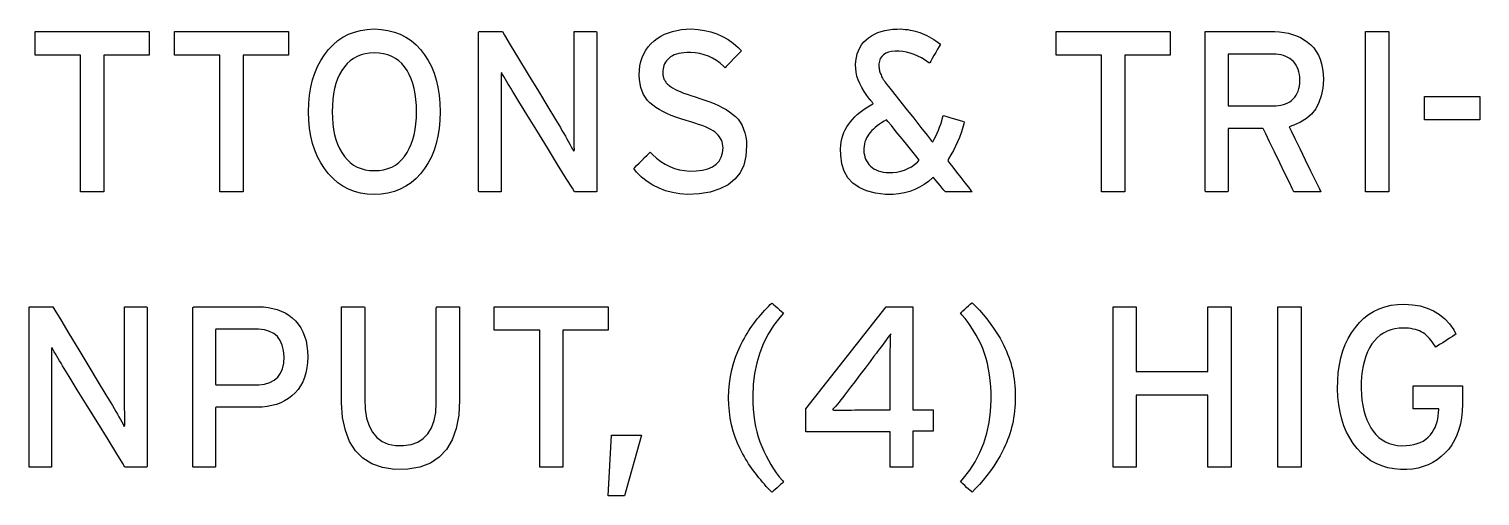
# Model space of a CAD drawing. Extents: x 1 to 47.7, y 0.2 to 35.
# Drawn here: x 5.195 to 7.567, y 23.553 to 24.317 of the extents above; entities that cross this region are included whole.
import ezdxf

# ---------------------------------------------------------------- set-up
doc = ezdxf.new("R2010")
doc.units = 0
doc.header["$MEASUREMENT"] = 0
doc.layers.add('8_0_____DWG', color=7, linetype='CONTINUOUS')

msp = doc.modelspace()

# ---------------------------------------------------------------- linework, layer by layer
at = {"layer": '8_0_____DWG'}
for points in [[(5.3177, 24.2739), (5.3177, 24.05), (5.2797, 24.05), (5.2797, 24.2739), (5.2055, 24.2739), (5.2055, 24.3124), (5.392, 24.3124), (5.392, 24.2739), (5.3177, 24.2739)], [(5.5453, 24.2739), (5.5453, 24.05), (5.5073, 24.05), (5.5073, 24.2739), (5.4331, 24.2739), (5.4331, 24.3124), (5.6196, 24.3124), (5.6196, 24.2739), (5.5453, 24.2739)], [(6.9864, 24.2739), (6.9864, 24.05), (6.9483, 24.05), (6.9483, 24.2739), (6.8742, 24.2739), (6.8742, 24.3124), (7.0606, 24.3124), (7.0606, 24.2739), (6.9864, 24.2739)], [(7.3797, 24.05), (7.3797, 24.3124), (7.4178, 24.3124), (7.4178, 24.05), (7.3797, 24.05)], [(7.4762, 24.1681), (7.4762, 24.2061), (7.567, 24.2061), (7.567, 24.1681), (7.4762, 24.1681)], [(6.0681, 23.8239), (6.0681, 23.6), (6.0301, 23.6), (6.0301, 23.8239), (5.9559, 23.8239), (5.9559, 23.8624), (6.1423, 23.8624), (6.1423, 23.8239), (6.0681, 23.8239)], [(6.6398, 23.659), (6.6398, 23.6), (6.6028, 23.6), (6.6028, 23.6577), (6.4652, 23.6577), (6.4652, 23.6952), (6.5962, 23.8624), (6.6398, 23.8624), (6.6398, 23.6935), (6.6734, 23.6935), (6.6734, 23.659), (6.6398, 23.659)], [(7.1223, 23.6), (7.1223, 23.7177), (7.0052, 23.7177), (7.0052, 23.6), (6.9672, 23.6), (6.9672, 23.8624), (7.0052, 23.8624), (7.0052, 23.7562), (7.1223, 23.7562), (7.1223, 23.8624), (7.1603, 23.8624), (7.1603, 23.6), (7.1223, 23.6)], [(7.2365, 23.6), (7.2365, 23.8624), (7.2746, 23.8624), (7.2746, 23.6), (7.2365, 23.6)], [(6.1686, 23.5528), (6.1421, 23.5528), (6.1476, 23.652), (6.1968, 23.652), (6.1686, 23.5528)]]:
    msp.add_lwpolyline(points, dxfattribs=at)
for points in [[(5.8676, 24.1813), (5.8671, 24.1673), (5.8659, 24.154), (5.8639, 24.1414), (5.8611, 24.1294), (5.8575, 24.1182), (5.8532, 24.1076), (5.848, 24.0977), (5.8421, 24.0884), (5.8354, 24.0798), (5.828, 24.072), (5.82, 24.0652), (5.8115, 24.0595), (5.8023, 24.0547), (5.7926, 24.051), (5.7822, 24.0482), (5.7713, 24.0465), (5.7598, 24.0458), (5.7484, 24.0465), (5.7375, 24.0482), (5.7273, 24.051), (5.7177, 24.0547), (5.7086, 24.0595), (5.7002, 24.0652), (5.6924, 24.072), (5.6851, 24.0798), (5.6784, 24.0884), (5.6724, 24.0977), (5.6671, 24.1076), (5.6627, 24.1182), (5.659, 24.1294), (5.6561, 24.1414), (5.6541, 24.154), (5.6528, 24.1673), (5.6523, 24.1813), (5.6528, 24.1952), (5.6541, 24.2086), (5.6561, 24.2212), (5.659, 24.2332), (5.6627, 24.2445), (5.6671, 24.2552), (5.6724, 24.2652), (5.6784, 24.2746), (5.6851, 24.2832), (5.6924, 24.2909), (5.7002, 24.2976), (5.7086, 24.3032), (5.7177, 24.3079), (5.7273, 24.3116), (5.7375, 24.3142), (5.7484, 24.3159), (5.7598, 24.3166), (5.7713, 24.3159), (5.7822, 24.3142), (5.7926, 24.3116), (5.8023, 24.3079), (5.8115, 24.3032), (5.82, 24.2976), (5.828, 24.2909), (5.8354, 24.2832), (5.8421, 24.2746), (5.848, 24.2652), (5.8532, 24.2552), (5.8575, 24.2445), (5.8611, 24.2332), (5.8639, 24.2212), (5.8659, 24.2086), (5.8671, 24.1952)], [(6.0872, 24.05), (6.0835, 24.056), (6.0736, 24.072), (6.0594, 24.0951), (6.0427, 24.1222), (6.0254, 24.1503), (6.0092, 24.1766), (5.9961, 24.198), (5.9878, 24.2114), (5.9851, 24.2158), (5.9827, 24.2199), (5.9803, 24.2239), (5.978, 24.2277), (5.9758, 24.2315), (5.9736, 24.2352), (5.9715, 24.2387), (5.9696, 24.2421), (5.9676, 24.2454), (5.9669, 24.2433), (5.9669, 24.237), (5.9669, 24.2304), (5.9669, 24.2237), (5.967, 24.2168), (5.967, 24.2097), (5.9671, 24.2024), (5.9671, 24.1949), (5.9672, 24.1871), (5.9672, 24.1823), (5.9672, 24.1701), (5.9672, 24.1517), (5.9672, 24.1297), (5.9672, 24.1063), (5.9672, 24.0843), (5.9672, 24.0659), (5.9672, 24.0537), (5.9672, 24.05), (5.9655, 24.05), (5.9616, 24.05), (5.9563, 24.05), (5.9501, 24.05), (5.9438, 24.05), (5.938, 24.05), (5.9334, 24.05), (5.9307, 24.05), (5.9303, 24.0518), (5.9303, 24.0688), (5.9303, 24.0998), (5.9303, 24.1399), (5.9303, 24.1844), (5.9303, 24.2286), (5.9303, 24.2677), (5.9303, 24.2969), (5.9303, 24.3116), (5.931, 24.3124), (5.9342, 24.3124), (5.9392, 24.3124), (5.9454, 24.3124), (5.9521, 24.3124), (5.9585, 24.3124), (5.9639, 24.3124), (5.9677, 24.3124), (5.9691, 24.3124), (5.9726, 24.3065), (5.982, 24.2909), (5.9956, 24.2685), (6.0115, 24.2421), (6.028, 24.2147), (6.0434, 24.1892), (6.056, 24.1684), (6.0639, 24.1553), (6.0665, 24.1508), (6.0694, 24.1459), (6.0721, 24.1412), (6.0747, 24.1367), (6.0772, 24.1323), (6.0796, 24.1281), (6.0818, 24.1241), (6.084, 24.1202), (6.086, 24.1165), (6.0868, 24.1187), (6.0867, 24.1252), (6.0866, 24.1318), (6.0866, 24.1387), (6.0865, 24.1458), (6.0865, 24.153), (6.0865, 24.1604), (6.0865, 24.168), (6.0865, 24.1758), (6.0865, 24.1806), (6.0865, 24.1928), (6.0865, 24.2111), (6.0865, 24.2331), (6.0865, 24.2563), (6.0865, 24.2782), (6.0865, 24.2965), (6.0865, 24.3087), (6.0865, 24.3124), (6.0882, 24.3124), (6.0921, 24.3124), (6.0974, 24.3124), (6.1036, 24.3124), (6.1099, 24.3124), (6.1157, 24.3124), (6.1202, 24.3124), (6.123, 24.3124), (6.1234, 24.3105), (6.1234, 24.2935), (6.1234, 24.2626), (6.1234, 24.2225), (6.1234, 24.178), (6.1234, 24.1338), (6.1234, 24.0947), (6.1234, 24.0654), (6.1234, 24.0508), (6.1227, 24.05), (6.1198, 24.05), (6.1151, 24.05), (6.1093, 24.05), (6.1031, 24.05), (6.0971, 24.05), (6.092, 24.05), (6.0885, 24.05)], [(6.3682, 24.1253), (6.3671, 24.1088), (6.3636, 24.0941), (6.3576, 24.0814), (6.3492, 24.0707), (6.3382, 24.0618), (6.3248, 24.0549), (6.309, 24.0499), (6.2907, 24.0468), (6.2716, 24.0458), (6.2591, 24.0468), (6.2472, 24.0489), (6.2359, 24.0519), (6.2252, 24.056), (6.2151, 24.0611), (6.2056, 24.0672), (6.1967, 24.0744), (6.1884, 24.0826), (6.1838, 24.0883), (6.1854, 24.09), (6.1885, 24.0931), (6.1926, 24.0971), (6.1972, 24.1017), (6.2017, 24.1062), (6.2059, 24.1103), (6.209, 24.1135), (6.2107, 24.1152), (6.2146, 24.1115), (6.2213, 24.1054), (6.2282, 24.1), (6.2353, 24.0954), (6.2428, 24.0916), (6.2504, 24.0886), (6.2584, 24.0864), (6.2666, 24.0849), (6.275, 24.0842), (6.2858, 24.0845), (6.2961, 24.0857), (6.305, 24.088), (6.3125, 24.0912), (6.3187, 24.0954), (6.3235, 24.1006), (6.3269, 24.1068), (6.329, 24.1139), (6.3298, 24.1221), (6.3296, 24.1257), (6.3292, 24.1289), (6.3284, 24.132), (6.3273, 24.1349), (6.3259, 24.1377), (6.3241, 24.1404), (6.3221, 24.1429), (6.3197, 24.1453), (6.3169, 24.1476), (6.3136, 24.1498), (6.3099, 24.152), (6.3056, 24.1542), (6.3009, 24.1564), (6.2956, 24.1585), (6.2899, 24.1606), (6.2837, 24.1627), (6.277, 24.1648), (6.2693, 24.167), (6.2607, 24.1696), (6.2526, 24.1724), (6.245, 24.1753), (6.2379, 24.1784), (6.2314, 24.1816), (6.2254, 24.1849), (6.2199, 24.1884), (6.2149, 24.192), (6.2104, 24.1957), (6.2064, 24.1998), (6.2029, 24.2043), (6.2, 24.2093), (6.1975, 24.2148), (6.1956, 24.2207), (6.1942, 24.2271), (6.1933, 24.234), (6.1929, 24.2413), (6.193, 24.249), (6.1939, 24.2563), (6.1953, 24.2633), (6.1974, 24.2699), (6.2001, 24.2761), (6.2034, 24.2819), (6.2073, 24.2874), (6.2118, 24.2924), (6.217, 24.2971), (6.2224, 24.3012), (6.2281, 24.3048), (6.2342, 24.3079), (6.2406, 24.3105), (6.2473, 24.3127), (6.2544, 24.3143), (6.2617, 24.3156), (6.2694, 24.3163), (6.2778, 24.3166), (6.289, 24.316), (6.2997, 24.3144), (6.3099, 24.312), (6.3197, 24.3087), (6.3291, 24.3045), (6.338, 24.2994), (6.3465, 24.2934), (6.3545, 24.2865), (6.3598, 24.2809), (6.3583, 24.2794), (6.3554, 24.2763), (6.3514, 24.2722), (6.3469, 24.2676), (6.3424, 24.2629), (6.3383, 24.2586), (6.3351, 24.2552), (6.3332, 24.2533), (6.3304, 24.2557), (6.3249, 24.2607), (6.319, 24.2652), (6.3128, 24.2689), (6.3062, 24.2721), (6.2992, 24.2745), (6.292, 24.2764), (6.2844, 24.2776), (6.2764, 24.2781), (6.2704, 24.278), (6.2657, 24.2777), (6.2613, 24.2771), (6.2573, 24.2763), (6.2535, 24.2753), (6.2501, 24.2741), (6.247, 24.2726), (6.2442, 24.271), (6.2417, 24.2691), (6.2395, 24.2669), (6.2375, 24.2646), (6.2359, 24.2622), (6.2344, 24.2597), (6.2333, 24.2571), (6.2324, 24.2543), (6.2317, 24.2514), (6.2314, 24.2484), (6.2312, 24.2454), (6.2313, 24.2439), (6.2314, 24.2424), (6.2315, 24.241), (6.2318, 24.2396), (6.2321, 24.2383), (6.2324, 24.237), (6.2328, 24.2358), (6.2333, 24.2346), (6.2339, 24.2335), (6.2345, 24.2322), (6.2353, 24.231), (6.2361, 24.2298), (6.2371, 24.2286), (6.2381, 24.2274), (6.2393, 24.2262), (6.2406, 24.2251), (6.2419, 24.2239), (6.244, 24.2224), (6.2472, 24.2203), (6.2509, 24.2183), (6.2552, 24.2162), (6.2599, 24.2141), (6.2652, 24.2119), (6.271, 24.2098), (6.2772, 24.2076), (6.284, 24.2054), (6.292, 24.203), (6.3002, 24.2003), (6.308, 24.1975), (6.3153, 24.1945), (6.3222, 24.1914), (6.3286, 24.1881), (6.3347, 24.1847), (6.3403, 24.1811), (6.3454, 24.1774), (6.3502, 24.1734), (6.3543, 24.169), (6.3579, 24.1641), (6.361, 24.1588), (6.3635, 24.153), (6.3655, 24.1468), (6.367, 24.1401), (6.3679, 24.1329)], [(6.6933, 24.05), (6.6926, 24.0508), (6.6907, 24.0531), (6.688, 24.0565), (6.6847, 24.0604), (6.6814, 24.0645), (6.6782, 24.0683), (6.6756, 24.0715), (6.6739, 24.0736), (6.6722, 24.0731), (6.6655, 24.0673), (6.6585, 24.0622), (6.651, 24.0578), (6.6431, 24.0541), (6.6349, 24.051), (6.6263, 24.0487), (6.6173, 24.047), (6.6079, 24.046), (6.5953, 24.0461), (6.5789, 24.048), (6.5645, 24.0517), (6.5523, 24.0571), (6.5421, 24.0643), (6.534, 24.0731), (6.5279, 24.0838), (6.5239, 24.0961), (6.5221, 24.1102), (6.5219, 24.1204), (6.5223, 24.1262), (6.523, 24.1318), (6.5241, 24.1371), (6.5256, 24.1423), (6.5273, 24.1472), (6.5295, 24.1519), (6.532, 24.1563), (6.5349, 24.1606), (6.538, 24.1647), (6.5414, 24.1688), (6.5452, 24.1727), (6.5493, 24.1766), (6.5537, 24.1803), (6.5585, 24.184), (6.5636, 24.1875), (6.569, 24.191), (6.5748, 24.1943), (6.5752, 24.1948), (6.5747, 24.1954), (6.5741, 24.1962), (6.5733, 24.1971), (6.5725, 24.1982), (6.5717, 24.1991), (6.5711, 24.1999), (6.5706, 24.2005), (6.57, 24.2013), (6.5648, 24.2079), (6.5603, 24.2144), (6.5564, 24.2208), (6.5532, 24.2272), (6.5506, 24.2335), (6.5486, 24.2397), (6.5473, 24.2458), (6.5466, 24.2518), (6.5465, 24.2579), (6.5469, 24.2642), (6.5478, 24.2702), (6.5491, 24.2758), (6.551, 24.2811), (6.5534, 24.286), (6.5563, 24.2906), (6.5596, 24.2949), (6.5635, 24.2988), (6.5678, 24.3024), (6.5724, 24.3055), (6.5773, 24.3082), (6.5826, 24.3106), (6.5883, 24.3125), (6.5943, 24.3141), (6.6006, 24.3153), (6.6073, 24.3161), (6.6143, 24.3165), (6.6196, 24.3166), (6.6237, 24.3164), (6.6277, 24.316), (6.6318, 24.3156), (6.6357, 24.3149), (6.6397, 24.3141), (6.6436, 24.3132), (6.6474, 24.3121), (6.6512, 24.3108), (6.6551, 24.3093), (6.6589, 24.3077), (6.6627, 24.3059), (6.6665, 24.3039), (6.6703, 24.3018), (6.6741, 24.2996), (6.6778, 24.2972), (6.6816, 24.2946), (6.6853, 24.2919), (6.6847, 24.2908), (6.683, 24.2878), (6.6805, 24.2835), (6.6776, 24.2784), (6.6746, 24.2731), (6.6718, 24.2681), (6.6695, 24.264), (6.668, 24.2613), (6.6664, 24.2613), (6.6603, 24.2656), (6.6542, 24.2693), (6.6481, 24.2724), (6.642, 24.275), (6.6359, 24.2771), (6.6298, 24.2787), (6.6237, 24.2798), (6.6176, 24.2803), (6.6114, 24.2803), (6.6054, 24.2797), (6.6002, 24.2785), (6.5958, 24.2768), (6.5921, 24.2745), (6.5891, 24.2716), (6.5869, 24.2681), (6.5854, 24.264), (6.5847, 24.2594), (6.5846, 24.2561), (6.5847, 24.2545), (6.5849, 24.2528), (6.5851, 24.2511), (6.5854, 24.2495), (6.5858, 24.2478), (6.5862, 24.2462), (6.5867, 24.2446), (6.5873, 24.243), (6.588, 24.2414), (6.5887, 24.2397), (6.5896, 24.2379), (6.5906, 24.2361), (6.5918, 24.2341), (6.593, 24.2321), (6.5944, 24.2301), (6.596, 24.2279), (6.5976, 24.2257), (6.6, 24.2227), (6.6067, 24.2142), (6.6168, 24.2016), (6.6287, 24.1864), (6.6414, 24.1705), (6.6533, 24.1553), (6.6634, 24.1427), (6.6701, 24.1341), (6.6726, 24.1318), (6.6751, 24.1366), (6.6775, 24.1414), (6.6797, 24.1463), (6.6818, 24.1512), (6.6838, 24.1562), (6.6856, 24.1612), (6.6872, 24.1662), (6.6887, 24.1712), (6.6898, 24.1749), (6.6917, 24.1744), (6.6954, 24.1733), (6.7004, 24.1718), (6.7061, 24.1701), (6.7119, 24.1685), (6.7172, 24.1669), (6.7214, 24.1657), (6.7238, 24.165), (6.7233, 24.1615), (6.7212, 24.154), (6.7188, 24.1466), (6.7161, 24.1393), (6.7131, 24.1321), (6.7099, 24.125), (6.7063, 24.1179), (6.7024, 24.1109), (6.6982, 24.104), (6.6972, 24.1007), (6.7003, 24.0968), (6.7053, 24.0904), (6.7115, 24.0824), (6.7183, 24.0737), (6.725, 24.0652), (6.7308, 24.0579), (6.735, 24.0525), (6.7369, 24.05), (6.7359, 24.05), (6.7321, 24.05), (6.7264, 24.05), (6.7195, 24.05), (6.7121, 24.05), (6.705, 24.05), (6.699, 24.05), (6.6948, 24.05)], [(7.311, 24.2339), (7.3101, 24.22), (7.3076, 24.2074), (7.3038, 24.1961), (7.2985, 24.1862), (7.2917, 24.1775), (7.2836, 24.1702), (7.2739, 24.1642), (7.2628, 24.1595), (7.2553, 24.1567), (7.2585, 24.15), (7.2646, 24.1375), (7.2725, 24.1211), (7.2814, 24.1028), (7.2902, 24.0845), (7.2981, 24.0684), (7.3039, 24.0563), (7.3068, 24.0503), (7.3061, 24.05), (7.3024, 24.05), (7.2966, 24.05), (7.2895, 24.05), (7.2819, 24.05), (7.2746, 24.05), (7.2685, 24.05), (7.2643, 24.05), (7.263, 24.05), (7.2608, 24.0545), (7.2556, 24.0653), (7.2482, 24.0804), (7.2398, 24.0978), (7.2311, 24.1157), (7.2232, 24.1321), (7.2169, 24.145), (7.2132, 24.1526), (7.2122, 24.1538), (7.2083, 24.1538), (7.2014, 24.1538), (7.1924, 24.1538), (7.1826, 24.1538), (7.1728, 24.1538), (7.1643, 24.1538), (7.1581, 24.1538), (7.1553, 24.1538), (7.1552, 24.1512), (7.1552, 24.142), (7.1552, 24.1279), (7.1552, 24.1109), (7.1552, 24.0929), (7.1552, 24.0759), (7.1552, 24.0619), (7.1552, 24.0526), (7.1551, 24.05), (7.1533, 24.05), (7.1493, 24.05), (7.1437, 24.05), (7.1374, 24.05), (7.131, 24.05), (7.1252, 24.05), (7.1207, 24.05), (7.1182, 24.05), (7.1179, 24.053), (7.1179, 24.0722), (7.1179, 24.1049), (7.1179, 24.1463), (7.1179, 24.1915), (7.1179, 24.2356), (7.1179, 24.2737), (7.1179, 24.3009), (7.1179, 24.3123), (7.1213, 24.3124), (7.1318, 24.3124), (7.1473, 24.3124), (7.1657, 24.3124), (7.185, 24.3124), (7.203, 24.3124), (7.2177, 24.3124), (7.2271, 24.3124), (7.2315, 24.3124), (7.2393, 24.312), (7.2467, 24.3111), (7.2539, 24.3097), (7.2607, 24.3078), (7.2673, 24.3054), (7.2735, 24.3025), (7.2795, 24.2991), (7.2851, 24.2952), (7.2904, 24.2907), (7.2952, 24.2857), (7.2993, 24.28), (7.3028, 24.2738), (7.3057, 24.267), (7.308, 24.2596), (7.3096, 24.2516), (7.3106, 24.243)], [(5.8288, 24.1813), (5.8286, 24.1916), (5.8279, 24.2014), (5.8267, 24.2106), (5.825, 24.2193), (5.8228, 24.2275), (5.8202, 24.2351), (5.817, 24.2422), (5.8134, 24.2488), (5.8093, 24.2548), (5.8047, 24.26), (5.7997, 24.2646), (5.7942, 24.2684), (5.7882, 24.2716), (5.7818, 24.2741), (5.7749, 24.2759), (5.7676, 24.277), (5.7598, 24.2774), (5.7521, 24.277), (5.745, 24.2759), (5.7382, 24.2741), (5.7319, 24.2716), (5.726, 24.2684), (5.7205, 24.2646), (5.7155, 24.26), (5.711, 24.2548), (5.7068, 24.2488), (5.7031, 24.2422), (5.6999, 24.2351), (5.6972, 24.2275), (5.695, 24.2193), (5.6933, 24.2106), (5.6921, 24.2014), (5.6913, 24.1916), (5.6911, 24.1813), (5.6913, 24.1711), (5.6921, 24.1614), (5.6933, 24.1523), (5.695, 24.1437), (5.6972, 24.1356), (5.6999, 24.128), (5.7031, 24.1209), (5.7068, 24.1144), (5.711, 24.1083), (5.7155, 24.1029), (5.7205, 24.0981), (5.726, 24.0941), (5.7319, 24.0908), (5.7382, 24.0882), (5.745, 24.0864), (5.7521, 24.0853), (5.7598, 24.0849), (5.7676, 24.0853), (5.7749, 24.0864), (5.7818, 24.0882), (5.7882, 24.0908), (5.7942, 24.0941), (5.7997, 24.0981), (5.8047, 24.1029), (5.8093, 24.1083), (5.8134, 24.1144), (5.817, 24.1209), (5.8202, 24.128), (5.8228, 24.1356), (5.825, 24.1437), (5.8267, 24.1523), (5.8279, 24.1614), (5.8286, 24.1711)], [(7.2726, 24.2328), (7.2724, 24.2377), (7.2718, 24.2422), (7.271, 24.2465), (7.2698, 24.2504), (7.2683, 24.2541), (7.2665, 24.2575), (7.2644, 24.2605), (7.262, 24.2633), (7.2593, 24.2658), (7.2563, 24.2681), (7.2531, 24.2701), (7.2496, 24.2717), (7.2459, 24.2731), (7.2419, 24.2741), (7.2377, 24.2749), (7.2333, 24.2753), (7.2293, 24.2754), (7.2256, 24.2754), (7.2174, 24.2754), (7.2061, 24.2754), (7.1932, 24.2754), (7.1802, 24.2754), (7.1686, 24.2754), (7.1598, 24.2754), (7.1554, 24.2754), (7.1552, 24.2737), (7.1552, 24.2663), (7.1552, 24.2547), (7.1552, 24.2406), (7.1552, 24.2256), (7.1552, 24.2114), (7.1552, 24.1998), (7.1552, 24.1925), (7.1554, 24.1908), (7.1598, 24.1908), (7.1686, 24.1908), (7.1802, 24.1908), (7.1932, 24.1908), (7.2061, 24.1908), (7.2174, 24.1908), (7.2256, 24.1908), (7.2293, 24.1908), (7.2332, 24.1909), (7.2376, 24.1913), (7.2417, 24.192), (7.2456, 24.193), (7.2493, 24.1942), (7.2527, 24.1958), (7.256, 24.1977), (7.2589, 24.1999), (7.2617, 24.2023), (7.2642, 24.205), (7.2663, 24.2081), (7.2682, 24.2114), (7.2697, 24.2151), (7.2709, 24.219), (7.2718, 24.2233), (7.2724, 24.2279)], [(6.5971, 24.1681), (6.5929, 24.1657), (6.589, 24.1633), (6.5853, 24.1608), (6.5818, 24.1583), (6.5786, 24.1557), (6.5757, 24.153), (6.573, 24.1503), (6.5705, 24.1475), (6.5682, 24.1447), (6.5662, 24.1418), (6.5645, 24.1387), (6.563, 24.1355), (6.5618, 24.1322), (6.5609, 24.1288), (6.5603, 24.1252), (6.56, 24.1214), (6.5599, 24.1176), (6.5602, 24.114), (6.5608, 24.1105), (6.5617, 24.1071), (6.5629, 24.1039), (6.5644, 24.1008), (6.5662, 24.0979), (6.5683, 24.0951), (6.5708, 24.0925), (6.5735, 24.09), (6.5765, 24.0879), (6.5799, 24.0861), (6.5835, 24.0846), (6.5875, 24.0834), (6.5918, 24.0825), (6.5964, 24.0819), (6.6014, 24.0817), (6.6076, 24.0818), (6.6141, 24.0826), (6.6204, 24.0839), (6.6264, 24.0858), (6.6321, 24.0882), (6.6376, 24.0912), (6.6428, 24.0948), (6.6477, 24.0989), (6.6506, 24.1023), (6.6472, 24.1065), (6.6406, 24.1146), (6.632, 24.1253), (6.6224, 24.137), (6.613, 24.1485), (6.6049, 24.1585), (6.5993, 24.1654)], [(5.3523, 23.6), (5.3487, 23.606), (5.3388, 23.622), (5.3246, 23.6451), (5.3079, 23.6722), (5.2906, 23.7004), (5.2744, 23.7266), (5.2613, 23.748), (5.253, 23.7614), (5.2503, 23.7658), (5.2479, 23.7699), (5.2455, 23.7739), (5.2432, 23.7778), (5.2409, 23.7815), (5.2388, 23.7852), (5.2367, 23.7887), (5.2347, 23.7921), (5.2328, 23.7954), (5.232, 23.7933), (5.2321, 23.787), (5.2321, 23.7805), (5.2321, 23.7737), (5.2321, 23.7668), (5.2322, 23.7597), (5.2323, 23.7524), (5.2323, 23.7449), (5.2324, 23.7371), (5.2324, 23.7323), (5.2324, 23.7201), (5.2324, 23.7017), (5.2324, 23.6797), (5.2324, 23.6563), (5.2324, 23.6343), (5.2324, 23.6159), (5.2324, 23.6037), (5.2324, 23.6), (5.2307, 23.6), (5.2268, 23.6), (5.2215, 23.6), (5.2153, 23.6), (5.209, 23.6), (5.2032, 23.6), (5.1986, 23.6), (5.1959, 23.6), (5.1955, 23.6018), (5.1955, 23.6188), (5.1955, 23.6498), (5.1955, 23.6899), (5.1955, 23.7344), (5.1955, 23.7786), (5.1955, 23.8177), (5.1955, 23.8469), (5.1955, 23.8616), (5.1962, 23.8624), (5.1994, 23.8624), (5.2044, 23.8624), (5.2106, 23.8624), (5.2173, 23.8624), (5.2236, 23.8624), (5.2291, 23.8624), (5.2329, 23.8624), (5.2343, 23.8624), (5.2378, 23.8565), (5.2472, 23.841), (5.2608, 23.8185), (5.2767, 23.7921), (5.2932, 23.7647), (5.3086, 23.7392), (5.3212, 23.7184), (5.3291, 23.7053), (5.3317, 23.7008), (5.3346, 23.6959), (5.3373, 23.6912), (5.3399, 23.6867), (5.3424, 23.6823), (5.3448, 23.6781), (5.347, 23.6741), (5.3492, 23.6702), (5.3512, 23.6666), (5.352, 23.6687), (5.3519, 23.6752), (5.3518, 23.6819), (5.3518, 23.6887), (5.3517, 23.6958), (5.3517, 23.703), (5.3517, 23.7104), (5.3517, 23.718), (5.3516, 23.7258), (5.3516, 23.7306), (5.3516, 23.7428), (5.3516, 23.7611), (5.3516, 23.7831), (5.3516, 23.8063), (5.3516, 23.8283), (5.3516, 23.8466), (5.3516, 23.8587), (5.3517, 23.8624), (5.3534, 23.8624), (5.3572, 23.8624), (5.3626, 23.8624), (5.3688, 23.8624), (5.3751, 23.8624), (5.3808, 23.8624), (5.3854, 23.8624), (5.3881, 23.8624), (5.3886, 23.8605), (5.3886, 23.8435), (5.3886, 23.8126), (5.3886, 23.7725), (5.3886, 23.728), (5.3886, 23.6838), (5.3886, 23.6447), (5.3886, 23.6154), (5.3886, 23.6008), (5.3879, 23.6), (5.3849, 23.6), (5.3802, 23.6), (5.3745, 23.6), (5.3683, 23.6), (5.3623, 23.6), (5.3572, 23.6), (5.3537, 23.6)], [(5.6512, 23.7803), (5.6508, 23.7711), (5.6498, 23.7624), (5.6481, 23.7543), (5.6458, 23.7467), (5.6429, 23.7396), (5.6394, 23.7331), (5.6353, 23.7271), (5.6305, 23.7216), (5.6252, 23.7167), (5.6194, 23.7123), (5.6133, 23.7085), (5.6068, 23.7053), (5.5998, 23.7026), (5.5925, 23.7006), (5.5847, 23.6991), (5.5765, 23.6981), (5.5679, 23.6978), (5.565, 23.6978), (5.5587, 23.6978), (5.5493, 23.6978), (5.5382, 23.6978), (5.5266, 23.6978), (5.5158, 23.6978), (5.5071, 23.6978), (5.5016, 23.6978), (5.5005, 23.6973), (5.5005, 23.6914), (5.5005, 23.6799), (5.5005, 23.6648), (5.5005, 23.6479), (5.5005, 23.6312), (5.5005, 23.6164), (5.5005, 23.6054), (5.5005, 23.6002), (5.4996, 23.6), (5.4963, 23.6), (5.4912, 23.6), (5.4851, 23.6), (5.4786, 23.6), (5.4724, 23.6), (5.4673, 23.6), (5.464, 23.6), (5.4632, 23.6005), (5.4632, 23.6145), (5.4632, 23.6439), (5.4632, 23.6836), (5.4632, 23.7286), (5.4632, 23.7739), (5.4632, 23.8145), (5.4632, 23.8453), (5.4632, 23.8612), (5.465, 23.8624), (5.4737, 23.8624), (5.4877, 23.8624), (5.505, 23.8624), (5.5236, 23.8624), (5.5413, 23.8624), (5.5562, 23.8624), (5.5663, 23.8624), (5.5704, 23.8624), (5.5786, 23.862), (5.5864, 23.8612), (5.5939, 23.8597), (5.6009, 23.8577), (5.6077, 23.8552), (5.614, 23.8521), (5.62, 23.8485), (5.6256, 23.8443), (5.6308, 23.8394), (5.6355, 23.834), (5.6396, 23.828), (5.6431, 23.8215), (5.6459, 23.8143), (5.6482, 23.8067), (5.6498, 23.7984), (5.6508, 23.7896)], [(5.8993, 23.7094), (5.8978, 23.6847), (5.8937, 23.6631), (5.887, 23.6445), (5.8777, 23.6289), (5.8658, 23.6163), (5.8514, 23.6067), (5.8343, 23.6001), (5.8147, 23.5965), (5.793, 23.5962), (5.7732, 23.5993), (5.7559, 23.6054), (5.7412, 23.6145), (5.7291, 23.6266), (5.7195, 23.6417), (5.7125, 23.6598), (5.7081, 23.6809), (5.7062, 23.705), (5.7061, 23.7139), (5.7061, 23.7274), (5.7061, 23.7481), (5.7061, 23.7731), (5.7061, 23.7995), (5.7061, 23.8245), (5.7061, 23.8452), (5.7061, 23.8587), (5.7062, 23.8624), (5.7082, 23.8624), (5.7123, 23.8624), (5.718, 23.8624), (5.7245, 23.8624), (5.731, 23.8624), (5.7369, 23.8624), (5.7415, 23.8624), (5.7439, 23.8624), (5.7442, 23.8603), (5.7442, 23.8486), (5.7442, 23.8293), (5.7442, 23.8051), (5.7442, 23.7789), (5.7442, 23.7535), (5.7442, 23.7319), (5.7442, 23.7168), (5.7442, 23.7112), (5.745, 23.6946), (5.7473, 23.68), (5.7513, 23.6675), (5.7568, 23.657), (5.7638, 23.6486), (5.7725, 23.6421), (5.7827, 23.6377), (5.7945, 23.6354), (5.8077, 23.6352), (5.8201, 23.637), (5.8308, 23.6409), (5.8399, 23.6467), (5.8474, 23.6545), (5.8532, 23.6642), (5.8575, 23.676), (5.8602, 23.6896), (5.8612, 23.7053), (5.8612, 23.7124), (5.8612, 23.726), (5.8612, 23.7469), (5.8612, 23.7722), (5.8612, 23.7989), (5.8612, 23.8241), (5.8612, 23.845), (5.8612, 23.8586), (5.8613, 23.8624), (5.8632, 23.8624), (5.8674, 23.8624), (5.8731, 23.8624), (5.8796, 23.8624), (5.8861, 23.8624), (5.892, 23.8624), (5.8966, 23.8624), (5.899, 23.8624), (5.8993, 23.8603), (5.8993, 23.8485), (5.8993, 23.8289), (5.8993, 23.8044), (5.8993, 23.7779), (5.8993, 23.7522), (5.8993, 23.7303), (5.8993, 23.7151)], [(6.4098, 23.5588), (6.4067, 23.5619), (6.4036, 23.5652), (6.4005, 23.5685), (6.3975, 23.5719), (6.3944, 23.5754), (6.3914, 23.579), (6.3885, 23.5826), (6.3855, 23.5864), (6.3826, 23.5901), (6.3797, 23.5939), (6.3769, 23.5977), (6.3742, 23.6016), (6.3715, 23.6056), (6.369, 23.6097), (6.3665, 23.6138), (6.3641, 23.6181), (6.3617, 23.6224), (6.3576, 23.6301), (6.3533, 23.6394), (6.3495, 23.649), (6.3463, 23.6589), (6.3437, 23.6692), (6.3416, 23.6798), (6.3402, 23.6907), (6.3393, 23.7019), (6.339, 23.7135), (6.3394, 23.7255), (6.3404, 23.737), (6.3419, 23.7482), (6.344, 23.7591), (6.3467, 23.7695), (6.35, 23.7796), (6.3538, 23.7893), (6.3581, 23.7987), (6.3618, 23.8056), (6.3641, 23.8099), (6.3666, 23.8142), (6.3691, 23.8185), (6.3716, 23.8226), (6.3743, 23.8267), (6.3771, 23.8307), (6.3799, 23.8347), (6.3828, 23.8386), (6.3857, 23.8423), (6.3887, 23.8458), (6.3917, 23.8493), (6.3947, 23.8528), (6.3978, 23.8561), (6.4009, 23.8594), (6.404, 23.8627), (6.4071, 23.8659), (6.4098, 23.8684), (6.4107, 23.8676), (6.4128, 23.8657), (6.4156, 23.8632), (6.4188, 23.8604), (6.4221, 23.8575), (6.425, 23.8549), (6.4273, 23.8528), (6.4286, 23.8517), (6.4226, 23.8447), (6.4125, 23.8314), (6.4036, 23.8174), (6.3961, 23.8025), (6.3899, 23.7868), (6.3851, 23.7704), (6.3815, 23.7531), (6.3793, 23.7351), (6.3785, 23.7162), (6.3786, 23.705), (6.3791, 23.6949), (6.38, 23.6852), (6.3813, 23.6758), (6.3829, 23.6667), (6.3849, 23.6579), (6.3873, 23.6495), (6.3901, 23.6414), (6.3932, 23.6336), (6.3965, 23.626), (6.4001, 23.6185), (6.4039, 23.6113), (6.408, 23.6042), (6.4123, 23.5974), (6.4169, 23.5907), (6.4217, 23.5842), (6.4268, 23.5779), (6.4285, 23.5754), (6.427, 23.574), (6.4245, 23.5719), (6.4215, 23.5692), (6.4182, 23.5663), (6.415, 23.5635), (6.4123, 23.5611), (6.4105, 23.5594)], [(6.8075, 23.7152), (6.8074, 23.7092), (6.8072, 23.7033), (6.8068, 23.6975), (6.8063, 23.6919), (6.8056, 23.6863), (6.8048, 23.6808), (6.8039, 23.6754), (6.8028, 23.6701), (6.8015, 23.6649), (6.8, 23.6597), (6.7984, 23.6546), (6.7967, 23.6495), (6.7949, 23.6446), (6.793, 23.6398), (6.791, 23.6351), (6.7889, 23.6305), (6.7867, 23.6259), (6.7825, 23.6183), (6.7775, 23.6098), (6.7722, 23.6016), (6.7668, 23.5937), (6.7611, 23.5861), (6.7552, 23.5788), (6.7491, 23.5718), (6.7427, 23.565), (6.7368, 23.5592), (6.7359, 23.5599), (6.734, 23.5616), (6.7312, 23.5641), (6.728, 23.5669), (6.7248, 23.5698), (6.7218, 23.5725), (6.7194, 23.5746), (6.718, 23.5758), (6.7229, 23.5817), (6.7332, 23.5949), (6.7421, 23.6089), (6.7497, 23.6237), (6.756, 23.6393), (6.761, 23.6557), (6.7646, 23.6729), (6.7669, 23.6909), (6.7679, 23.7096), (6.7678, 23.7217), (6.7673, 23.7319), (6.7664, 23.7417), (6.7652, 23.7512), (6.7637, 23.7604), (6.7619, 23.7693), (6.7597, 23.7778), (6.7572, 23.786), (6.7543, 23.7938), (6.751, 23.8014), (6.7474, 23.8088), (6.7435, 23.816), (6.7394, 23.823), (6.735, 23.8299), (6.7304, 23.8365), (6.7254, 23.8429), (6.7202, 23.8492), (6.718, 23.8521), (6.7194, 23.8534), (6.7218, 23.8555), (6.7248, 23.8581), (6.728, 23.861), (6.7312, 23.8639), (6.734, 23.8663), (6.7359, 23.868), (6.7368, 23.8688), (6.7427, 23.8631), (6.7489, 23.8566), (6.755, 23.8498), (6.7609, 23.8426), (6.7666, 23.8351), (6.7721, 23.8273), (6.7774, 23.8192), (6.7825, 23.8107), (6.7867, 23.8031), (6.7889, 23.7987), (6.791, 23.7941), (6.793, 23.7895), (6.7949, 23.7848), (6.7967, 23.7801), (6.7984, 23.7752), (6.8, 23.7703), (6.8015, 23.7653), (6.8028, 23.7602), (6.8039, 23.7548), (6.8048, 23.7494), (6.8056, 23.7439), (6.8063, 23.7384), (6.8068, 23.7327), (6.8072, 23.7269), (6.8074, 23.7211)], [(7.5383, 23.7027), (7.5378, 23.6914), (7.5367, 23.6808), (7.535, 23.6707), (7.5325, 23.6613), (7.5294, 23.6525), (7.5256, 23.6442), (7.5211, 23.6366), (7.516, 23.6296), (7.5101, 23.6231), (7.5038, 23.6173), (7.4971, 23.6121), (7.49, 23.6076), (7.4824, 23.6039), (7.4743, 23.6009), (7.4658, 23.5985), (7.4569, 23.5969), (7.4476, 23.596), (7.4373, 23.5959), (7.4265, 23.597), (7.4162, 23.5989), (7.4065, 23.6019), (7.3974, 23.6057), (7.3888, 23.6105), (7.3808, 23.6162), (7.3733, 23.6229), (7.3664, 23.6305), (7.3599, 23.6389), (7.3541, 23.6478), (7.349, 23.6574), (7.3447, 23.6676), (7.3411, 23.6784), (7.3383, 23.6899), (7.3362, 23.702), (7.3348, 23.7147), (7.3342, 23.728), (7.3344, 23.7416), (7.3354, 23.7546), (7.3372, 23.7671), (7.3397, 23.7788), (7.3429, 23.79), (7.3469, 23.8006), (7.3516, 23.8106), (7.3571, 23.8199), (7.3633, 23.8286), (7.3699, 23.8366), (7.3771, 23.8436), (7.3849, 23.8497), (7.3932, 23.8548), (7.4021, 23.859), (7.4116, 23.8623), (7.4216, 23.8647), (7.4321, 23.8661), (7.4436, 23.8666), (7.4569, 23.8657), (7.4693, 23.8636), (7.4808, 23.8602), (7.4913, 23.8556), (7.5009, 23.8497), (7.5095, 23.8426), (7.5172, 23.8343), (7.524, 23.8247), (7.5278, 23.8175), (7.5259, 23.8163), (7.5222, 23.8139), (7.5173, 23.8107), (7.5117, 23.8071), (7.5061, 23.8035), (7.5011, 23.8003), (7.4971, 23.7978), (7.4949, 23.7964), (7.4935, 23.7981), (7.4913, 23.8015), (7.489, 23.8048), (7.4867, 23.8078), (7.4843, 23.8106), (7.4818, 23.8132), (7.4792, 23.8156), (7.4766, 23.8178), (7.4739, 23.8197), (7.4711, 23.8214), (7.4681, 23.8228), (7.4649, 23.824), (7.4615, 23.825), (7.4579, 23.8259), (7.4542, 23.8265), (7.4503, 23.827), (7.4462, 23.8273), (7.442, 23.8274), (7.4349, 23.8271), (7.4279, 23.8261), (7.4213, 23.8245), (7.4151, 23.8222), (7.4093, 23.8193), (7.404, 23.8158), (7.399, 23.8116), (7.3944, 23.8068), (7.3903, 23.8014), (7.3865, 23.7952), (7.3832, 23.7886), (7.3804, 23.7815), (7.378, 23.7739), (7.3761, 23.7658), (7.3746, 23.7571), (7.3736, 23.748), (7.373, 23.7384), (7.3729, 23.7284), (7.3733, 23.7187), (7.3741, 23.7095), (7.3754, 23.7008), (7.3771, 23.6925), (7.3793, 23.6848), (7.3819, 23.6775), (7.3851, 23.6708), (7.3886, 23.6645), (7.3926, 23.6586), (7.397, 23.6532), (7.4018, 23.6486), (7.407, 23.6446), (7.4126, 23.6413), (7.4186, 23.6387), (7.425, 23.6368), (7.4319, 23.6355), (7.4391, 23.635), (7.4462, 23.6351), (7.4527, 23.6358), (7.4587, 23.6368), (7.4644, 23.6384), (7.4695, 23.6403), (7.4743, 23.6427), (7.4786, 23.6456), (7.4825, 23.6489), (7.4859, 23.6526), (7.4888, 23.6566), (7.4913, 23.6607), (7.4935, 23.665), (7.4953, 23.6695), (7.4968, 23.6741), (7.498, 23.679), (7.4988, 23.6839), (7.4993, 23.6891), (7.4995, 23.6941), (7.4995, 23.6942), (7.4995, 23.6943), (7.4995, 23.6944), (7.4995, 23.6946), (7.4995, 23.6948), (7.4995, 23.695), (7.4995, 23.6951), (7.4995, 23.6952), (7.4994, 23.6952), (7.4972, 23.6952), (7.4928, 23.6952), (7.4868, 23.6952), (7.4799, 23.6952), (7.4729, 23.6952), (7.4665, 23.6952), (7.4614, 23.6952), (7.4584, 23.6952), (7.4579, 23.6955), (7.4579, 23.6979), (7.4579, 23.7022), (7.4579, 23.7079), (7.4579, 23.7142), (7.4579, 23.7205), (7.4579, 23.7261), (7.4579, 23.7304), (7.4579, 23.7327), (7.4591, 23.7329), (7.4651, 23.7329), (7.475, 23.7329), (7.4875, 23.7329), (7.501, 23.7329), (7.5143, 23.7329), (7.5258, 23.7329), (7.5343, 23.7329), (7.5382, 23.7329), (7.5383, 23.7322), (7.5383, 23.7296), (7.5383, 23.7256), (7.5383, 23.7208), (7.5383, 23.7157), (7.5383, 23.7108), (7.5383, 23.7067), (7.5383, 23.7038)], [(5.6124, 23.7803), (5.6115, 23.7905), (5.6094, 23.7995), (5.6061, 23.8071), (5.6015, 23.8134), (5.5957, 23.8184), (5.5886, 23.822), (5.5803, 23.8244), (5.5708, 23.8254), (5.5669, 23.8254), (5.5603, 23.8254), (5.5503, 23.8254), (5.5384, 23.8254), (5.526, 23.8254), (5.5146, 23.8254), (5.5058, 23.8254), (5.5009, 23.8254), (5.5005, 23.824), (5.5005, 23.8164), (5.5005, 23.8038), (5.5005, 23.7883), (5.5005, 23.7718), (5.5005, 23.7563), (5.5005, 23.7438), (5.5005, 23.7361), (5.5009, 23.7347), (5.5058, 23.7347), (5.5146, 23.7347), (5.526, 23.7347), (5.5384, 23.7347), (5.5503, 23.7347), (5.5603, 23.7347), (5.5669, 23.7347), (5.5709, 23.7348), (5.5806, 23.7359), (5.589, 23.7383), (5.5962, 23.742), (5.602, 23.747), (5.6065, 23.7534), (5.6098, 23.761), (5.6117, 23.77)], [(6.6039, 23.8182), (6.6017, 23.8152), (6.5994, 23.812), (6.597, 23.8086), (6.5944, 23.805), (6.5916, 23.8012), (6.5887, 23.7973), (6.5856, 23.7932), (6.5824, 23.7889), (6.5804, 23.7862), (6.5765, 23.7812), (6.5701, 23.7727), (6.5621, 23.7621), (6.5534, 23.7507), (6.5451, 23.7397), (6.5381, 23.7305), (6.5335, 23.7244), (6.5316, 23.7219), (6.5285, 23.7178), (6.5254, 23.7139), (6.5224, 23.7101), (6.5195, 23.7065), (6.5167, 23.7031), (6.514, 23.6999), (6.5114, 23.6968), (6.5088, 23.694), (6.5111, 23.6932), (6.5154, 23.6932), (6.52, 23.6932), (6.5246, 23.6932), (6.5295, 23.6933), (6.5345, 23.6933), (6.5397, 23.6934), (6.5451, 23.6935), (6.5493, 23.6935), (6.5525, 23.6935), (6.5588, 23.6935), (6.5672, 23.6935), (6.5766, 23.6935), (6.586, 23.6935), (6.5942, 23.6935), (6.6001, 23.6935), (6.6028, 23.6935), (6.6028, 23.6958), (6.6028, 23.7031), (6.6028, 23.714), (6.6028, 23.727), (6.6028, 23.7406), (6.6028, 23.7531), (6.6028, 23.7632), (6.6028, 23.7692), (6.6028, 23.773), (6.6029, 23.7795), (6.603, 23.7857), (6.6032, 23.7917), (6.6033, 23.7974), (6.6034, 23.803), (6.6036, 23.8083), (6.6037, 23.8134)]]:
    msp.add_lwpolyline(points, close=True, dxfattribs=at)

doc.saveas('drawing.dxf')
